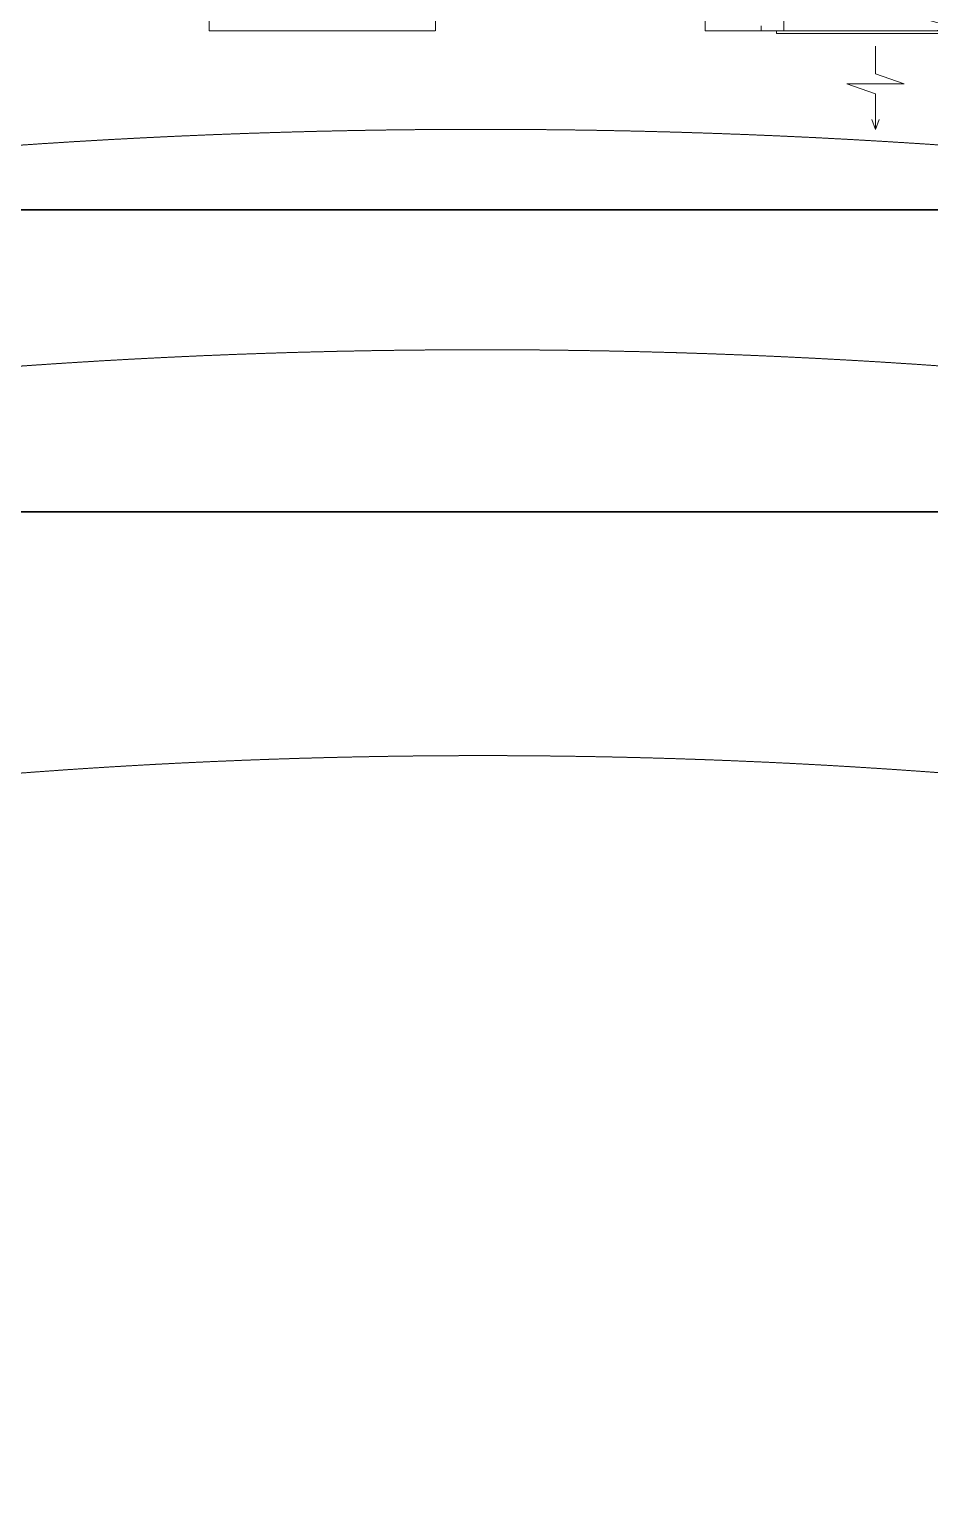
# Model space of a CAD drawing. Extents: x -1457 to 23780, y -2071 to 4205.
# Drawn here: x 3910 to 4264, y 1784 to 2364 of the extents above; entities that cross this region are included whole.
import ezdxf

# ---------------------------------------------------------------- set-up
doc = ezdxf.new("R2010")
doc.units = 0
doc.header["$MEASUREMENT"] = 0
doc.linetypes.add('HIDDEN', pattern=[0.375, 0.25, -0.125])
doc.layers.get('0').update_dxf_attribs({"color": 9, "lineweight": 9})
doc.layers.add('E-KABLO', color=7, linetype='Continuous', lineweight=30)
doc.layers.add('M-TEFRIS2-015', color=129, linetype='Continuous', lineweight=9)

# ---------------------------------------------------------------- blocks, each defined once
blk = doc.blocks.new('p-krt-yangindolabi_vw')
at = {"linetype": 'Continuous'}
blk.add_lwpolyline([(-37.41, 54.8), (-36, 58.78), (-36, 44.76), (-47.25, 40.82), (-24.75, 40.82), (-36, 36.88), (-36, 25.98)], dxfattribs=at)
for points in [[(-36, 58.78), (-37.41, 54.8)], [(-36, 58.78), (-34.59, 54.8)]]:
    blk.add_lwpolyline(points)
for points in [[(-72, 20), (-75, 20), (-75, 21), (3, 21), (3, 20)], [(-72, 0), (0, 0), (0, 20), (-72, 20)], [(0, 20), (-72, 0), (0, 0)]]:
    blk.add_lwpolyline(points, close=True)

msp = doc.modelspace()

# ---------------------------------------------------------------- linework, layer by layer
at = {"layer": 'E-KABLO', "color": 6}
for p, q in [((4696.75, 2292.69), (2140.52, 2292.69)), ((4583.26, 2174.05), (2254.51, 2174.05))]:
    msp.add_line(p, q, dxfattribs=at)
msp.add_arc((5168.59, 404.06), 1593.07, 115.61984, 134.3234, dxfattribs=at)
at = {"layer": 'M-TEFRIS2-015', "linetype": 'HIDDEN', "lineweight": 0}
for points in [[(3908, 2819.3), (3908, 2803), (3980.5, 2803), (3980.5, 2803), (3980.5, 2803), (3980.5, 2363), (4060.5, 2363), (4069.5, 2363), (4069.5, 2382), (4064.5, 2382), (4064.5, 2447), (3999.5, 2447), (3999.5, 2743), (4064.5, 2743), (4064.5, 2808), (4069.5, 2808), (4069.5, 2826.86)], [(4197.5, 2365), (4197.5, 2363), (4175.5, 2363), (4175.5, 2382), (4180.5, 2382), (4180.5, 2562), (4199.5, 2562), (4199.5, 2492), (4300.5, 2492), (4300.5, 2517), (4730.5, 2517), (4730.5, 2783), (4300.5, 2783), (4300.5, 2803), (4199.5, 2803), (4199.5, 2668), (4180.5, 2668), (4180.5, 2808), (4175.5, 2808), (4175.5, 2825)], [(4197.5, 2363), (4287.5, 2363.15)]]:
    msp.add_lwpolyline(points, dxfattribs=at)
msp.add_lwpolyline([(1754.32, 730, -0.342283), (4527.5, 2199.66, -0.342283)], format="xyb", dxfattribs=at)
for radius, start, end in [(2647.53, 80.45701, 156.55486), (2401.58, 85.46185, 153.71717)]:
    msp.add_arc((4088.57, -323.37), radius, start, end, dxfattribs=at)

# ---------------------------------------------------------------- block references
at = {"layer": 'M-TEFRIS2-015', "linetype": 'HIDDEN', "lineweight": 0, "xscale": -1, "rotation": 180}
msp.add_blockref('p-krt-yangindolabi_vw', (4278.5, 2383), dxfattribs=at)

doc.saveas('drawing.dxf')
